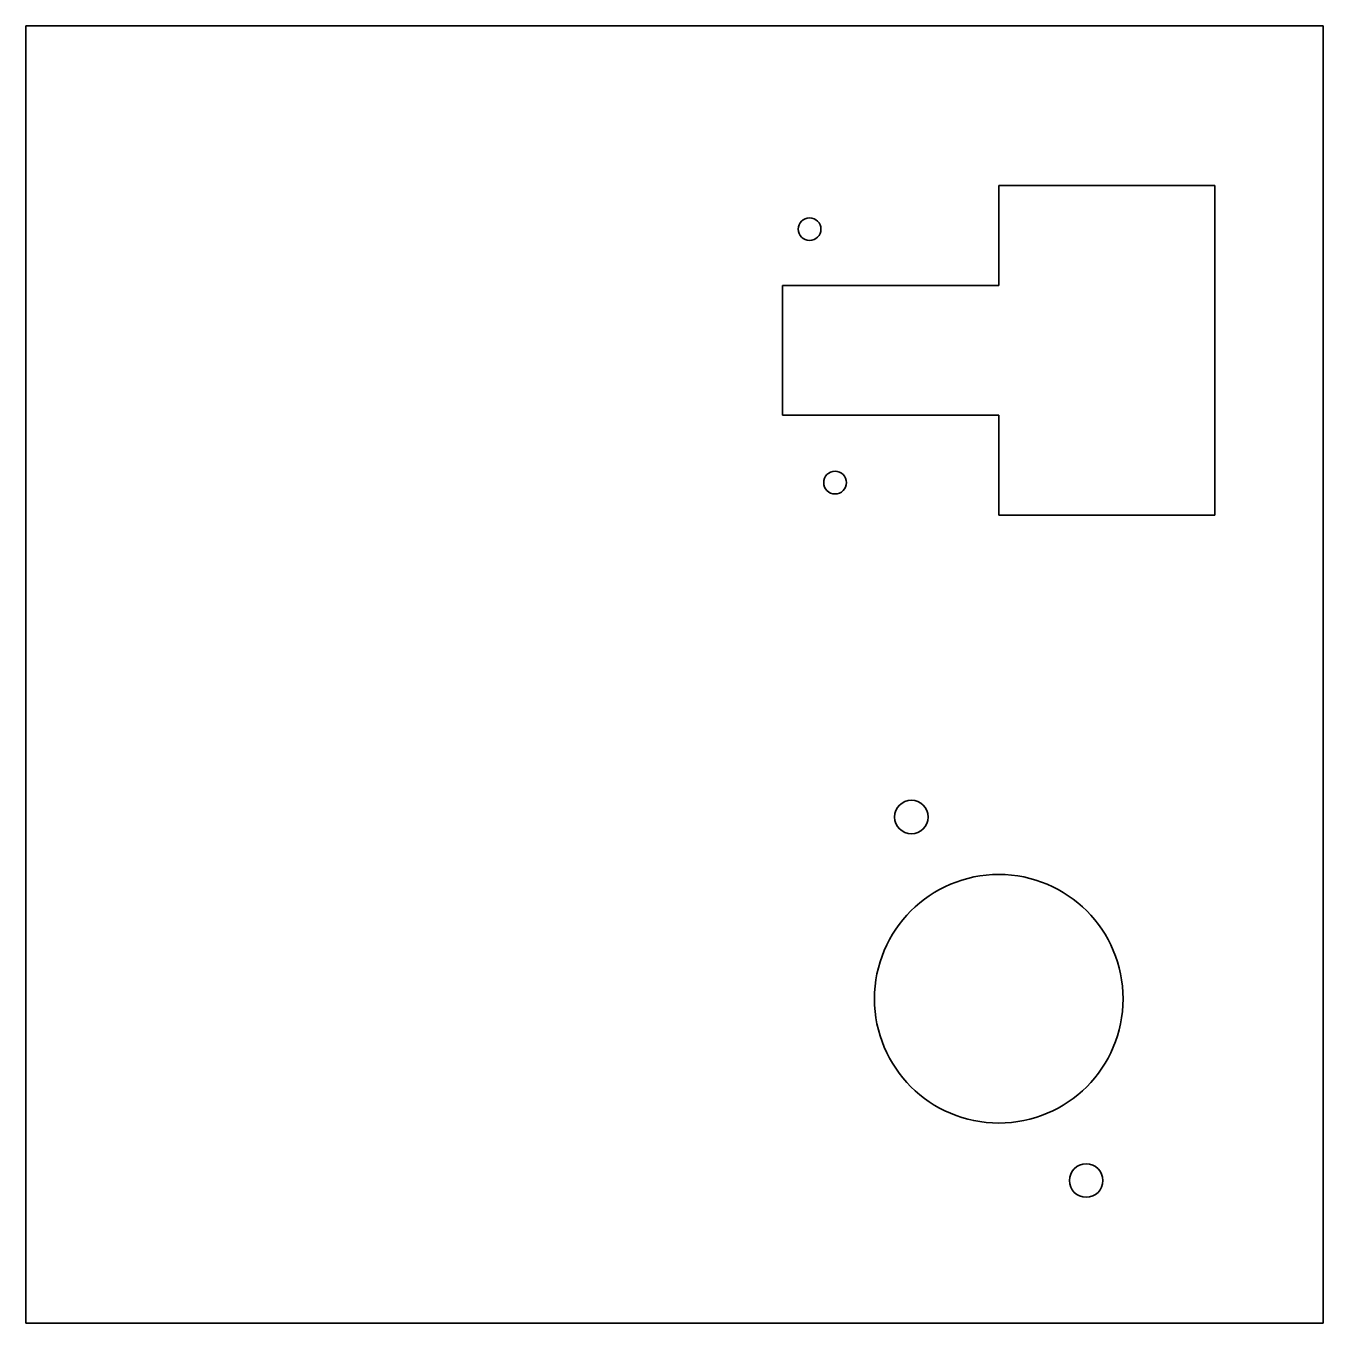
# Model space of a CAD drawing. Extents: x 87 to 207, y 49 to 169.
import ezdxf

# ---------------------------------------------------------------- set-up
doc = ezdxf.new("R2010")
doc.units = 0

msp = doc.modelspace()

# ---------------------------------------------------------------- linework, layer by layer
at = {"color": 7, "lineweight": 35}
for p, q in [((86.534393, 48.656281), (86.534393, 168.656281)), ((86.534393, 168.656281), (206.534393, 168.656281)), ((206.534393, 168.656281), (206.534393, 48.656281)), ((196.534393, 153.906281), (176.534393, 153.906281)), ((156.534393, 144.656281), (176.534393, 144.656281)), ((176.534393, 132.656281), (156.534393, 132.656281)), ((176.534393, 123.406281), (196.534393, 123.406281)), ((206.534393, 48.656281), (86.534393, 48.656281))]:
    msp.add_line(p, q, dxfattribs=at)
at = {"color": 7, "lineweight": 35, "ltscale": 0.23125}
for p, q in [((176.534393, 153.906281), (176.534393, 144.656281)), ((196.534393, 144.656281), (196.534393, 153.906281)), ((176.534393, 132.656281), (176.534393, 123.406281)), ((196.534393, 123.406281), (196.534393, 132.656281))]:
    msp.add_line(p, q, dxfattribs=at)
at = {"color": 7, "lineweight": 35, "ltscale": 0.3}
for p, q in [((156.534393, 132.656281), (156.534393, 144.656281)), ((196.534393, 144.656281), (196.534393, 132.656281))]:
    msp.add_line(p, q, dxfattribs=at)
at = {"color": 7, "lineweight": 35}
for centre, radius in [((159.034393, 149.856277), 1.05), ((161.384399, 126.406281), 1.05), ((168.449402, 95.471283), 1.55), ((176.534393, 78.656281), 11.5), ((184.619385, 61.841282), 1.55)]:
    msp.add_circle(centre, radius, dxfattribs=at)

doc.saveas('drawing.dxf')
